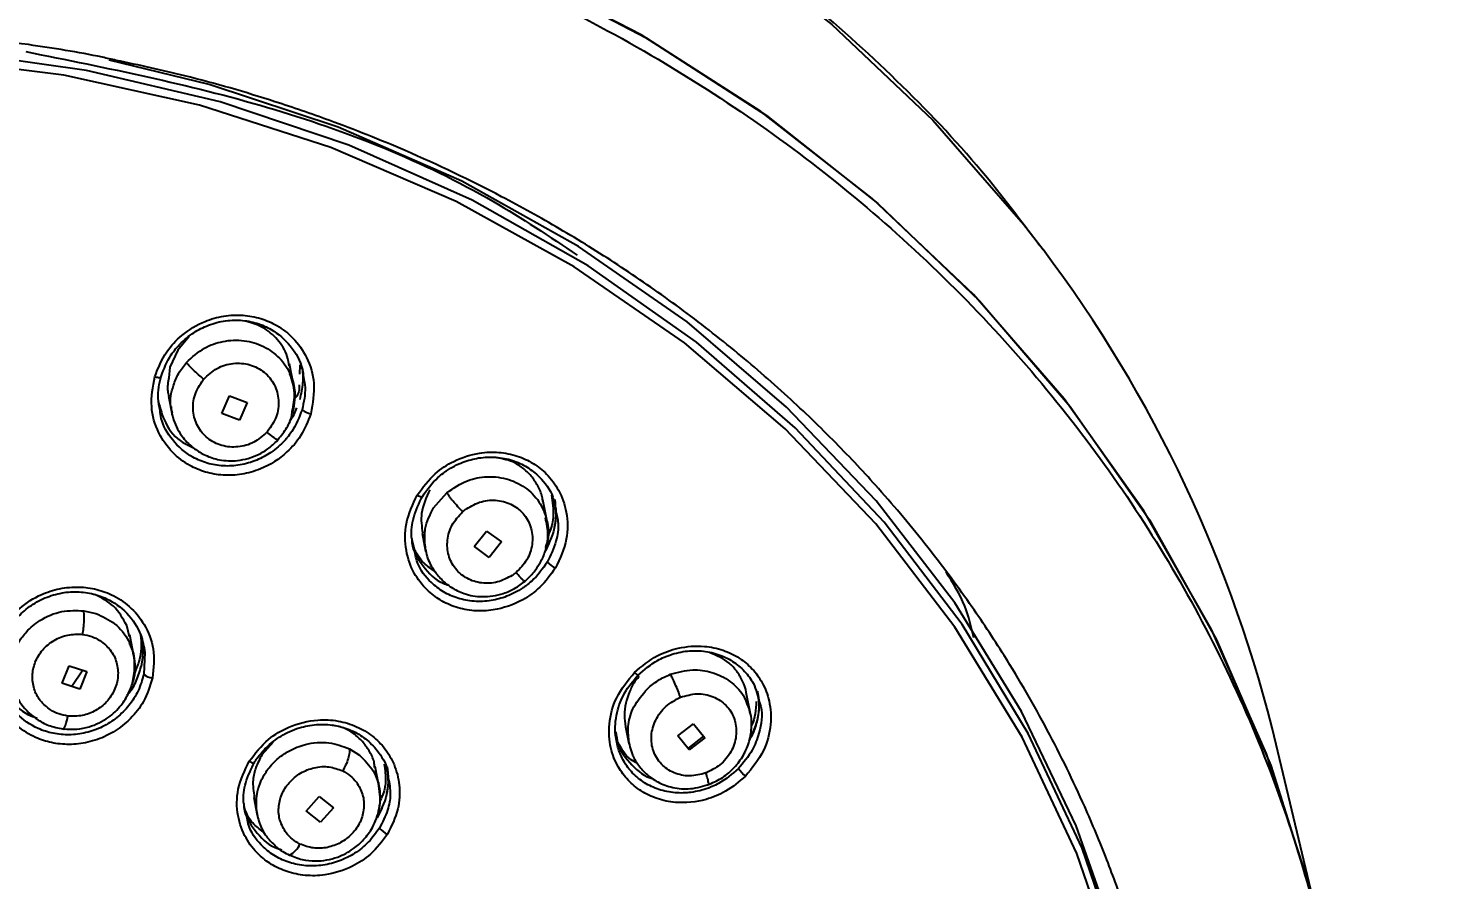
# Model space of a CAD drawing. Header units: millimetres. Extents: x 14183 to 14777, y -4239 to -3399.
# Drawn here: x 14407.77 to 14416.83, y -3739.56 to -3734.12 of the extents above; entities that cross this region are included whole.
import ezdxf

# ---------------------------------------------------------------- set-up
doc = ezdxf.new("R2010")
doc.units = ezdxf.units.MM
doc.header["$LTSCALE"] = 0.1
doc.layers.get('0').update_dxf_attribs({"lineweight": 15})
doc.layers.add('DIM', color=3, linetype='Continuous', lineweight=9)
doc.styles.add('ARIAL', font='arial.ttf')
doc.dimstyles.new('사본 ISO-25', dxfattribs={"dimtxt": 4, "dimasz": 3.5, "dimexe": 0.5, "dimexo": 0.625, "dimgap": 1.5, "dimtad": 1, "dimtih": 1, "dimtoh": 1, "dimdec": 1, "dimlfac": 4, "dimdsep": 46, "dimtxsty": 'ARIAL', "dimcen": 0, "dimclrd": 3, "dimclre": 3, "dimclrt": 3, "dimadec": 1, "dimazin": 0, "dimtfac": 1, "dimtdec": 1, "dimtmove": 0, "dimatfit": 3, "dimfxl": 1.25, "dimtfill": 1, "dimarcsym": 0})

# ---------------------------------------------------------------- blocks, each defined once
blk = doc.blocks.new('*D59')
at = {"layer": 'Defpoints', "color": 0, "transparency": 16777216}
for p in [(14392.1947, -3643.2869), (14495.7345, -4145.3429), (14510.029, -4145.3429)]:
    blk.add_point(p, dxfattribs=at)
at = {"layer": 'DIM', "color": 3, "lineweight": -2, "transparency": 16777216}
for p, q in [((14392.8197, -3643.2869), (14510.529, -3643.2869)), ((14510.029, -3646.7869), (14510.029, -3891.3741)), ((14510.029, -4141.8429), (14510.029, -3899.6183)), ((14496.3595, -4145.3429), (14510.529, -4145.3429))]:
    blk.add_line(p, q, dxfattribs=at)
at = {"layer": 'DIM', "color": 3, "transparency": 16777216}
for points in [[(14509.4457, -3646.7869), (14510.6124, -3646.7869), (14510.029, -3643.2869)], [(14509.4457, -4141.8429), (14510.6124, -4141.8429), (14510.029, -4145.3429)]]:
    blk.add_solid(points, dxfattribs=at)
at = {"layer": 'DIM', "color": 3, "transparency": 16777216, "insert": (14510.029, -3895.4962), "char_height": 4, "attachment_point": 5, "style": 'ARIAL', "bg_fill": 3, "box_fill_scale": 1.1, "bg_fill_color": 256, "bg_fill_true_color": 13158600, "bg_fill_transparency": 0}
blk.add_mtext('(2280)', dxfattribs=at)

msp = doc.modelspace()

# ---------------------------------------------------------------- linework, layer by layer
at = {"linetype": 'Continuous', "lineweight": 25}
for p, q in [((14408.7995, -3736.0872), (14408.7252, -3736.1741)), ((14408.7252, -3736.1741), (14408.6751, -3736.2839)), ((14408.6751, -3736.2839), (14408.6689, -3736.3518)), ((14409.4686, -3736.4042), (14409.4409, -3736.2622)), ((14409.5073, -3736.2693), (14409.5046, -3736.3281)), ((14408.8921, -3736.3603), (14408.8876, -3736.3656)), ((14408.6662, -3736.4689), (14408.6895, -3736.5884)), ((14409.0072, -3736.5804), (14409.0573, -3736.4673)), ((14409.0573, -3736.4674), (14409.1704, -3736.5107)), ((14408.6925, -3736.5783), (14408.6822, -3736.5357)), ((14409.1204, -3736.6236), (14409.0073, -3736.5803)), ((14409.1704, -3736.5107), (14409.1202, -3736.6237)), ((14410.3622, -3737.184), (14410.4462, -3737.0872)), ((14411.0887, -3737.2712), (14411.0617, -3737.1327)), ((14410.2883, -3737.3463), (14410.3104, -3737.4595)), ((14410.623, -3737.4311), (14410.7006, -3737.3327)), ((14410.7006, -3737.3327), (14410.7964, -3737.4017)), ((14410.7964, -3737.4017), (14410.7188, -3737.5)), ((14410.7189, -3737.4999), (14410.6232, -3737.4309)), ((14411.0772, -3737.4648), (14411.1014, -3737.4111)), ((14408.1237, -3737.8414), (14408.2016, -3737.8592)), ((14408.4169, -3738.0074), (14408.3993, -3737.9359)), ((14408.4448, -3738.1298), (14408.4184, -3737.9948)), ((14408.5156, -3738.1077), (14408.5085, -3738.247)), ((14407.9852, -3738.3052), (14408.031, -3738.1926)), ((14408.0305, -3738.1926), (14408.1445, -3738.2308)), ((14408.0988, -3738.3433), (14407.9848, -3738.305)), ((14408.1185, -3738.2221), (14408.0481, -3738.3262)), ((14408.1445, -3738.2307), (14408.0988, -3738.3433)), ((14412.3896, -3738.5001), (14412.3631, -3738.3643)), ((14411.9254, -3738.6419), (14412.025, -3738.5643)), ((14412.0249, -3738.5644), (14412.0969, -3738.6542)), ((14411.5907, -3738.5829), (14411.6117, -3738.6907)), ((14411.9975, -3738.7316), (14411.9255, -3738.6418)), ((14412.089, -3738.6443), (14411.9895, -3738.7217)), ((14412.0969, -3738.6542), (14411.9973, -3738.7317)), ((14409.3354, -3738.6823), (14409.2641, -3738.7624)), ((14409.8233, -3738.7242), (14409.8886, -3738.7654)), ((14416.023, -3739.83), (14415.7537, -3738.6974)), ((14410.014, -3738.9695), (14409.9882, -3738.8374)), ((14409.548, -3739.122), (14409.6302, -3739.0292)), ((14409.6302, -3739.0292), (14409.721, -3739.1009)), ((14409.2117, -3739.0352), (14409.2338, -3739.1485)), ((14409.6389, -3739.1937), (14409.5475, -3739.1216)), ((14409.7211, -3739.1008), (14409.6389, -3739.1937)), ((14410.0033, -3739.1658), (14410.0325, -3739.1036)), ((14410.0074, -3739.1534), (14410.0066, -3739.1537))]:
    msp.add_line(p, q, dxfattribs=at)
at = {"linetype": 'Continuous', "lineweight": 25, "flags": 128}
for points in [[(14407.0332, -3731.6905), (14407.969, -3731.8099), (14408.8854, -3732.0077), (14409.7745, -3732.2823), (14410.6288, -3732.6315), (14411.4409, -3733.0521), (14412.2039, -3733.5406), (14412.9114, -3734.0928), (14413.5573, -3734.7041), (14414.136, -3735.3691), (14414.2615, -3735.5323)], [(14416.0955, -3740.1649), (14415.9594, -3739.5797), (14415.691, -3738.7562), (14415.3392, -3737.9617), (14414.9069, -3737.203), (14414.3979, -3736.4866), (14413.8166, -3735.8184), (14413.1677, -3735.2044), (14412.457, -3734.6496), (14411.6905, -3734.1589), (14410.8747, -3733.7364), (14410.0165, -3733.3856), (14409.1233, -3733.1097), (14408.2028, -3732.911), (14407.2627, -3732.7911), (14406.3111, -3732.7511)], [(14407.2663, -3732.7914), (14408.2132, -3732.9128), (14409.1402, -3733.1142), (14410.0393, -3733.3938), (14410.9027, -3733.7493), (14411.7228, -3734.1776), (14412.4926, -3734.6749), (14413.2055, -3735.237), (14413.8552, -3735.859), (14414.4362, -3736.5355), (14414.9434, -3737.2606), (14415.3723, -3738.0281), (14415.7194, -3738.8313), (14415.9816, -3739.6633), (14416.023, -3739.83)], [(14414.9195, -3740.7296), (14414.775, -3740.1253), (14414.5124, -3739.3606), (14414.1675, -3738.626), (14413.7438, -3737.9284), (14413.2453, -3737.2746), (14412.6768, -3736.6709), (14412.0437, -3736.1231), (14411.3522, -3735.6365), (14410.609, -3735.2157), (14409.8211, -3734.8649), (14408.9961, -3734.5874), (14408.1421, -3734.3859), (14407.2673, -3734.2622), (14406.38, -3734.2177)], [(14414.8842, -3740.7551), (14414.7438, -3740.1664), (14414.4786, -3739.3928), (14414.129, -3738.6501), (14413.6983, -3737.9456), (14413.191, -3737.2863), (14412.612, -3736.6788), (14411.9671, -3736.1292), (14411.2627, -3735.6428), (14410.5058, -3735.2246), (14409.7039, -3734.8786), (14408.865, -3734.6083), (14407.9974, -3734.4165), (14407.1098, -3734.3049)], [(14414.9004, -3740.632), (14414.7423, -3739.9807), (14414.4746, -3739.2176), (14414.1249, -3738.485), (14413.6965, -3737.7899), (14413.1936, -3737.1389), (14412.6209, -3736.5385), (14411.9841, -3735.9943), (14411.2893, -3735.5116), (14410.5431, -3735.095), (14409.7527, -3734.7486), (14408.9258, -3734.4756), (14408.2869, -3734.3209)], [(14408.578, -3736.3449), (14408.5871, -3736.3469), (14408.5955, -3736.3483), (14408.6031, -3736.349), (14408.6094, -3736.3491), (14408.6142, -3736.3485), (14408.6175, -3736.3473), (14408.6189, -3736.3455), (14408.6185, -3736.3431)], [(14410.2578, -3737.1018), (14410.2657, -3737.1059), (14410.2731, -3737.1092), (14410.2795, -3737.1118), (14410.2847, -3737.1134), (14410.2886, -3737.1141), (14410.291, -3737.1137), (14410.2918, -3737.1124), (14410.2909, -3737.11)], [(14411.6479, -3738.2361), (14411.6542, -3738.242), (14411.6599, -3738.247), (14411.6648, -3738.2511), (14411.6686, -3738.254), (14411.6712, -3738.2556), (14411.6725, -3738.2559), (14411.6725, -3738.2548), (14411.6711, -3738.2524)], [(14407.9882, -3738.5968), (14407.991, -3738.5984), (14407.9958, -3738.5962), (14408.0011, -3738.5887), (14408.0066, -3738.5761), (14408.0121, -3738.5591), (14408.0174, -3738.5383), (14408.0221, -3738.5147)], [(14409.1825, -3738.8039), (14409.1906, -3738.808), (14409.198, -3738.8112), (14409.2045, -3738.8136), (14409.2099, -3738.815), (14409.214, -3738.8154), (14409.2165, -3738.8147), (14409.2175, -3738.813), (14409.2169, -3738.8103)]]:
    msp.add_lwpolyline(points, dxfattribs=at)
at = {"linetype": 'Continuous', "lineweight": 25}
for centre, radius, start, end in [((14407.4271, -3740.6888), 8.5614, 13.45023, 37.0342), ((14409.593, -3736.4719), 0.1105, 229.3349, 261.57212), ((14411.2182, -3737.4073), 0.1776, 223.82806, 244.68739), ((14408.5673, -3738.1854), 0.0851, 226.31298, 267.96259), ((14412.6357, -3738.5944), 0.4128, 218.43667, 227.65844), ((14410.1265, -3739.1408), 0.1425, 219.17516, 245.34136), ((14409.3856, -3739.2844), 0.1308, 294.03678, 338.14857)]:
    msp.add_arc(centre, radius, start, end, dxfattribs=at)
for points, knots in [([(14414.2394, -3735.5062), (14414.1187, -3735.3457), (14413.8401, -3734.9752), (14413.3324, -3734.4457), (14412.7383, -3733.9106), (14412.0948, -3733.4259), (14411.4096, -3732.9931), (14410.6872, -3732.6156), (14409.9337, -3732.2955), (14409.1557, -3732.035), (14408.361, -3731.8354), (14407.5607, -3731.6975), (14406.7746, -3731.6207), (14406.0495, -3731.6005), (14405.4187, -3731.6214), (14404.8312, -3731.6709), (14404.3339, -3731.7367), (14404.0107, -3731.7967), (14403.8939, -3731.8184)], [0, 0, 0, 0, 0.054467, 0.125734, 0.196971, 0.268154, 0.339251, 0.410223, 0.481005, 0.551495, 0.621512, 0.690697, 0.758228, 0.821669, 0.873892, 0.917323, 0.970111, 1, 1, 1, 1]), ([(14406.3316, -3732.8562), (14406.7827, -3732.8717), (14407.6929, -3732.9031), (14409.1392, -3733.1788), (14410.6483, -3733.6804), (14412.1289, -3734.4633), (14413.4466, -3735.4752), (14414.54, -3736.6692), (14415.398, -3738.034), (14415.9808, -3739.5056), (14416.2824, -3741.0691), (14416.2888, -3742.6524), (14415.9999, -3744.2383), (14415.4293, -3745.7548), (14414.5827, -3747.1848), (14413.4993, -3748.4633), (14412.1902, -3749.5751), (14410.716, -3750.4717), (14409.0925, -3751.1382), (14407.3544, -3751.5779), (14406.1498, -3751.6347), (14405.5357, -3751.6636)], [0, 0, 0, 0, 0.041773, 0.084286, 0.13721, 0.19167, 0.244595, 0.299054, 0.351979, 0.406439, 0.459364, 0.513823, 0.566748, 0.621208, 0.674132, 0.728592, 0.781517, 0.835976, 0.888901, 0.94336, 1, 1, 1, 1]), ([(14407.7707, -3734.2215), (14407.5327, -3734.1913), (14407.0565, -3734.1307), (14406.5737, -3734.1219), (14406.3323, -3734.1175)], [0, 0, 0, 0, 0.499988, 1, 1, 1, 1]), ([(14408.3315, -3734.3219), (14408.3023, -3734.3152), (14408.1178, -3734.2729), (14407.9293, -3734.245), (14407.7707, -3734.2215)], [0, 0, 0, 0, 0.158374, 1, 1, 1, 1]), ([(14407.7531, -3734.2662), (14408.2732, -3734.3699), (14409.3134, -3734.5775), (14410.5026, -3735.0464), (14411.1045, -3735.4491), (14411.2816, -3735.5675)], [0, 0, 0, 0, 0.41378, 0.827561, 1, 1, 1, 1]), ([(14415.0933, -3741.0214), (14415.0926, -3741.0166), (14415.0865, -3740.9768), (14415.0648, -3740.8431), (14415.0325, -3740.6716), (14414.9923, -3740.4868), (14414.9577, -3740.3406), (14414.9153, -3740.1775), (14414.8641, -3739.9978), (14414.8027, -3739.8018), (14414.7371, -3739.6116), (14414.6476, -3739.3728), (14414.5084, -3739.0386), (14414.2944, -3738.6007), (14414.044, -3738.169), (14413.7863, -3737.781), (14413.5199, -3737.4229), (14413.233, -3737.081), (14412.9322, -3736.7602), (14412.6249, -3736.4642), (14412.2846, -3736.1696), (14411.9217, -3735.8886), (14411.5485, -3735.6303), (14411.1754, -3735.3992), (14410.7251, -3735.1495), (14410.2333, -3734.915), (14409.7448, -3734.7202), (14409.275, -3734.5593), (14408.8222, -3734.4266), (14408.4785, -3734.3533), (14408.3315, -3734.3219)], [0, 0, 0, 0, 0.001503, 0.012329, 0.041497, 0.054963, 0.070301, 0.087509, 0.106589, 0.127541, 0.150364, 0.168126, 0.205515, 0.260848, 0.316464, 0.35682, 0.401597, 0.450794, 0.490525, 0.532749, 0.577464, 0.623427, 0.667559, 0.710077, 0.75098, 0.816516, 0.866567, 0.901127, 0.957715, 1, 1, 1, 1]), ([(14408.578, -3736.3449), (14408.6002, -3736.2898), (14408.64, -3736.1911), (14408.7552, -3736.0694), (14408.8826, -3735.9916), (14409.0193, -3735.9527), (14409.1413, -3735.9476), (14409.2575, -3735.9688), (14409.3677, -3736.0171), (14409.4726, -3736.0987), (14409.5596, -3736.2235), (14409.6106, -3736.3929), (14409.5885, -3736.5161), (14409.5768, -3736.5812)], [0, 0, 0, 0, 0.108631, 0.194826, 0.299315, 0.374762, 0.450157, 0.520778, 0.591354, 0.673529, 0.769049, 0.877865, 1, 1, 1, 1]), ([(14408.6185, -3736.3431), (14408.6371, -3736.2951), (14408.6613, -3736.2328), (14408.707, -3736.1726), (14408.748, -3736.1248), (14408.8109, -3736.0699), (14408.9102, -3736.0158), (14409.0164, -3735.9854), (14409.1268, -3735.9799), (14409.2315, -3735.9991), (14409.3447, -3736.0482), (14409.454, -3736.1445), (14409.5191, -3736.2579), (14409.528, -3736.3308), (14409.5299, -3736.3467)], [0, 0, 0, 0, 0.1215808, 0.1576572, 0.1771065, 0.2694638, 0.3509682, 0.4397016, 0.5260347, 0.610102, 0.6920494, 0.8216275, 0.9611488, 1, 1, 1, 1]), ([(14409.44, -3736.2784), (14409.4364, -3736.2572), (14409.4255, -3736.1943), (14409.3679, -3736.1061), (14409.2779, -3736.026), (14409.2035, -3736.0027), (14409.1677, -3735.9915)], [0, 0, 0, 0, 0.152675, 0.454141, 0.737874, 1, 1, 1, 1]), ([(14408.7815, -3736.2532), (14408.8178, -3736.22), (14408.8852, -3736.1582), (14409.0177, -3736.1124), (14409.1506, -3736.1072), (14409.2776, -3736.1456), (14409.383, -3736.2224), (14409.4508, -3736.3259), (14409.4839, -3736.4516), (14409.4676, -3736.5361), (14409.4585, -3736.5831)], [0, 0, 0, 0, 0.136288, 0.253158, 0.379639, 0.502513, 0.624034, 0.752295, 0.862263, 1, 1, 1, 1]), ([(14408.6979, -3736.4006), (14408.7077, -3736.3741), (14408.7274, -3736.321), (14408.7635, -3736.2758), (14408.7815, -3736.2532)], [0, 0, 0, 0, 0.499996, 1, 1, 1, 1]), ([(14408.8921, -3736.3603), (14408.8809, -3736.3511), (14408.8573, -3736.3318), (14408.8228, -3736.3001), (14408.7944, -3736.2711), (14408.7858, -3736.2591), (14408.7815, -3736.2532)], [0, 0, 0, 0, 0.2328681, 0.4888657, 0.7510521, 1, 1, 1, 1]), ([(14408.8921, -3736.3603), (14408.919, -3736.3352), (14408.9725, -3736.2852), (14409.0803, -3736.2538), (14409.188, -3736.2621), (14409.2824, -3736.311), (14409.3489, -3736.3927), (14409.3765, -3736.4948), (14409.3634, -3736.6038), (14409.3216, -3736.6641), (14409.3007, -3736.6943)], [0, 0, 0, 0, 0.126075, 0.250713, 0.374166, 0.497369, 0.621398, 0.746857, 0.873516, 1, 1, 1, 1]), ([(14409.5081, -3736.4902), (14409.5155, -3736.4551), (14409.529, -3736.3914), (14409.5285, -3736.3157), (14409.5187, -3736.2785), (14409.5162, -3736.269)], [0, 0, 0, 0, 0.477749, 0.86736, 1, 1, 1, 1]), ([(14409.5768, -3736.5812), (14409.5577, -3736.63), (14409.5225, -3736.7203), (14409.4137, -3736.8465), (14409.2814, -3736.932), (14409.137, -3736.9728), (14409.0163, -3736.9788), (14408.9029, -3736.9586), (14408.7913, -3736.9118), (14408.6835, -3736.8299), (14408.5942, -3736.7018), (14408.544, -3736.5315), (14408.5663, -3736.4091), (14408.578, -3736.3449)], [0, 0, 0, 0, 0.095996, 0.177913, 0.298894, 0.374666, 0.447729, 0.518075, 0.585697, 0.672417, 0.770398, 0.879589, 1, 1, 1, 1]), ([(14408.6123, -3736.5616), (14408.6066, -3736.535), (14408.591, -3736.4631), (14408.6079, -3736.3895), (14408.6185, -3736.3431)], [0, 0, 0, 0, 0.3699708, 1, 1, 1, 1]), ([(14408.6689, -3736.3518), (14408.6628, -3736.3804), (14408.6543, -3736.4202), (14408.6665, -3736.4575), (14408.6699, -3736.468)], [0, 0, 0, 0, 0.719704, 1, 1, 1, 1]), ([(14408.6822, -3736.5357), (14408.6821, -3736.5352), (14408.6715, -3736.4917), (14408.6848, -3736.4459), (14408.6979, -3736.4006)], [0, 0, 0, 0, 0.010012, 1, 1, 1, 1]), ([(14409.2962, -3736.6993), (14409.2694, -3736.7231), (14409.2161, -3736.7704), (14409.1108, -3736.7995), (14409.0055, -3736.7908), (14408.913, -3736.7432), (14408.8473, -3736.6642), (14408.8182, -3736.5652), (14408.8279, -3736.4576), (14408.8676, -3736.3964), (14408.8876, -3736.3656)], [0, 0, 0, 0, 0.125261, 0.248647, 0.372148, 0.495812, 0.619113, 0.743206, 0.870567, 1, 1, 1, 1]), ([(14409.4577, -3736.5669), (14409.4663, -3736.5269), (14409.4837, -3736.4454), (14409.4566, -3736.3661), (14409.4428, -3736.3257)], [0, 0, 0, 0, 0.489795, 1, 1, 1, 1]), ([(14409.5014, -3736.3974), (14409.5022, -3736.4122), (14409.5037, -3736.4406), (14409.4889, -3736.4657), (14409.4818, -3736.4778)], [0, 0, 0, 0, 0.52094, 1, 1, 1, 1]), ([(14409.5299, -3736.3467), (14409.5342, -3736.3687), (14409.5478, -3736.4376), (14409.5318, -3736.5079), (14409.5209, -3736.5558)], [0, 0, 0, 0, 0.319104, 1, 1, 1, 1]), ([(14408.6003, -3736.4992), (14408.613, -3736.5475), (14408.64, -3736.6498), (14408.7277, -3736.7564), (14408.8027, -3736.7886), (14408.826, -3736.7986)], [0, 0, 0, 0, 0.381384, 0.808256, 1, 1, 1, 1]), ([(14409.5209, -3736.5558), (14409.5021, -3736.6043), (14409.4776, -3736.6673), (14409.4312, -3736.728), (14409.3901, -3736.7754), (14409.3277, -3736.8294), (14409.2299, -3736.8827), (14409.1256, -3736.9129), (14409.0172, -3736.9191), (14408.9142, -3736.9015), (14408.7971, -3736.853), (14408.6891, -3736.7578), (14408.623, -3736.6464), (14408.6145, -3736.5784), (14408.6123, -3736.5616)], [0, 0, 0, 0, 0.123837, 0.160664, 0.180606, 0.272203, 0.353304, 0.441193, 0.526685, 0.609906, 0.690997, 0.832347, 0.958492, 1, 1, 1, 1]), ([(14408.6831, -3736.5357), (14408.6831, -3736.5397), (14408.6829, -3736.5685), (14408.7022, -3736.6386), (14408.7489, -3736.7306), (14408.8253, -3736.8038), (14408.9046, -3736.8516), (14408.9976, -3736.8818), (14409.1158, -3736.8866), (14409.2254, -3736.8546), (14409.3131, -3736.8023), (14409.3515, -3736.7635), (14409.3714, -3736.7433)], [0, 0, 0, 0, 0.012984, 0.09414, 0.234676, 0.34811, 0.438434, 0.542681, 0.670685, 0.822034, 0.907447, 1, 1, 1, 1]), ([(14409.3607, -3736.7539), (14409.3803, -3736.7299), (14409.4184, -3736.6833), (14409.4533, -3736.6183), (14409.4568, -3736.5781), (14409.4577, -3736.5669)], [0, 0, 0, 0, 0.433641, 0.841723, 1, 1, 1, 1]), ([(14409.4409, -3736.6292), (14409.4514, -3736.6151), (14409.471, -3736.5889), (14409.4816, -3736.5583), (14409.4865, -3736.5441)], [0, 0, 0, 0, 0.5364841, 1, 1, 1, 1]), ([(14409.3007, -3736.6943), (14409.3, -3736.6951), (14409.2985, -3736.6968), (14409.297, -3736.6985), (14409.2962, -3736.6993)], [0, 0, 0, 0, 0.500272, 1, 1, 1, 1]), ([(14409.3666, -3736.7394), (14409.3684, -3736.7434), (14409.3712, -3736.7496), (14409.3647, -3736.7487), (14409.3561, -3736.7446), (14409.3438, -3736.7367), (14409.3249, -3736.723), (14409.3075, -3736.7086), (14409.2962, -3736.6993)], [0, 0, 0, 0, 0.2432728, 0.3737311, 0.5062466, 0.63784, 0.7656526, 1, 1, 1, 1]), ([(14410.2578, -3737.1018), (14410.2934, -3737.0534), (14410.3572, -3736.9666), (14410.4987, -3736.8752), (14410.64, -3736.8294), (14410.7799, -3736.8238), (14410.897, -3736.8476), (14411.0015, -3736.8957), (14411.0933, -3736.9688), (14411.1711, -3737.0731), (14411.2206, -3737.2153), (14411.2242, -3737.3924), (14411.1706, -3737.5072), (14411.1422, -3737.5679)], [0, 0, 0, 0, 0.108631, 0.194826, 0.299315, 0.374762, 0.450157, 0.520778, 0.591354, 0.673529, 0.769049, 0.877865, 1, 1, 1, 1]), ([(14410.2909, -3737.11), (14410.3212, -3737.0676), (14410.3604, -3737.0126), (14410.4195, -3736.9648), (14410.4708, -3736.9279), (14410.5449, -3736.8893), (14410.6532, -3736.8601), (14410.7618, -3736.8555), (14410.8677, -3736.8763), (14410.9622, -3736.9196), (14411.0549, -3736.9945), (14411.1268, -3737.09), (14411.1385, -3737.1722), (14411.1428, -3737.2018)], [0, 0, 0, 0, 0.1358875, 0.1762091, 0.197947, 0.3011722, 0.3922674, 0.4914423, 0.5879344, 0.6818941, 0.7734845, 0.9183103, 1, 1, 1, 1]), ([(14411.0617, -3737.142), (14411.0604, -3737.1328), (14411.0553, -3737.0978), (14411.0306, -3737.0418), (14410.9886, -3736.9783), (14410.9337, -3736.9271), (14410.8568, -3736.8779), (14410.7904, -3736.8671), (14410.7491, -3736.8604)], [0, 0, 0, 0, 0.061026, 0.233142, 0.402102, 0.568138, 0.731498, 1, 1, 1, 1]), ([(14410.4462, -3737.0872), (14410.4892, -3737.0577), (14410.5677, -3737.0041), (14410.71, -3736.9779), (14410.8443, -3736.9943), (14410.9641, -3737.0564), (14411.0536, -3737.1551), (14411.0948, -3737.2746), (14411.1024, -3737.3752), (14411.0813, -3737.4245), (14411.0761, -3737.4366)], [0, 0, 0, 0, 0.153748, 0.280042, 0.421655, 0.557669, 0.693171, 0.835444, 0.959723, 1, 1, 1, 1]), ([(14411.1422, -3737.5679), (14411.1113, -3737.6109), (14411.054, -3737.6906), (14410.9174, -3737.7878), (14410.7693, -3737.8399), (14410.6217, -3737.8456), (14410.5056, -3737.8229), (14410.4035, -3737.7765), (14410.3101, -3737.7046), (14410.2295, -3737.5993), (14410.1787, -3737.4534), (14410.1762, -3737.2755), (14410.2297, -3737.1615), (14410.2578, -3737.1018)], [0, 0, 0, 0, 0.0959958, 0.1779129, 0.2988942, 0.3746658, 0.4477291, 0.5180754, 0.5856965, 0.6724169, 0.7703981, 0.8795889, 1, 1, 1, 1]), ([(14410.2378, -3737.4385), (14410.2313, -3737.4159), (14410.2136, -3737.3538), (14410.2306, -3737.237), (14410.2699, -3737.1543), (14410.2909, -3737.11)], [0, 0, 0, 0, 0.210044, 0.577501, 1, 1, 1, 1]), ([(14410.3394, -3737.0673), (14410.3157, -3737.1173), (14410.2726, -3737.2079), (14410.2864, -3737.3033), (14410.2926, -3737.346)], [0, 0, 0, 0, 0.552242, 1, 1, 1, 1]), ([(14410.5478, -3737.2088), (14410.538, -3737.1981), (14410.5175, -3737.1756), (14410.4914, -3737.1451), (14410.473, -3737.1228), (14410.4572, -3737.1029), (14410.4505, -3737.0934), (14410.4462, -3737.0872)], [0, 0, 0, 0, 0.232894, 0.488996, 0.621166, 0.75219, 1, 1, 1, 1]), ([(14410.5722, -3737.1895), (14410.6034, -3737.1717), (14410.6656, -3737.1364), (14410.773, -3737.1297), (14410.8712, -3737.1597), (14410.9484, -3737.2247), (14410.9932, -3737.315), (14410.9986, -3737.4174), (14410.9655, -3737.5196), (14410.9153, -3737.571), (14410.8901, -3737.5968)], [0, 0, 0, 0, 0.126117, 0.250838, 0.374368, 0.497567, 0.621469, 0.746731, 0.873258, 1, 1, 1, 1]), ([(14411.1374, -3737.1307), (14411.1425, -3737.1851), (14411.1529, -3737.2951), (14411.1047, -3737.4012), (14411.0804, -3737.4548)], [0, 0, 0, 0, 0.49497, 1, 1, 1, 1]), ([(14411.1171, -3737.1031), (14411.1236, -3737.1473), (14411.1349, -3737.2233), (14411.1175, -3737.3119), (14411.0985, -3737.351), (14411.0941, -3737.3602)], [0, 0, 0, 0, 0.514519, 0.886429, 1, 1, 1, 1]), ([(14411.1358, -3737.305), (14411.1377, -3737.2969), (14411.1476, -3737.2566), (14411.1487, -3737.1968), (14411.1387, -3737.1481), (14411.1352, -3737.1311)], [0, 0, 0, 0, 0.140249, 0.698951, 1, 1, 1, 1]), ([(14410.3077, -3737.4215), (14410.3056, -3737.3867), (14410.3006, -3737.3045), (14410.3397, -3737.228), (14410.3622, -3737.184)], [0, 0, 0, 0, 0.423611, 1, 1, 1, 1]), ([(14410.8655, -3737.6152), (14410.8347, -3737.6317), (14410.7735, -3737.6644), (14410.669, -3737.6695), (14410.5731, -3737.6396), (14410.4973, -3737.5759), (14410.4528, -3737.4882), (14410.4457, -3737.3887), (14410.4753, -3737.2877), (14410.5234, -3737.2353), (14410.5478, -3737.2088)], [0, 0, 0, 0, 0.12521, 0.248745, 0.372534, 0.496594, 0.620179, 0.744042, 0.870525, 1, 1, 1, 1]), ([(14410.5478, -3737.2088), (14410.5517, -3737.2055), (14410.5596, -3737.1987), (14410.568, -3737.1925), (14410.5722, -3737.1895)], [0, 0, 0, 0, 0.500199, 1, 1, 1, 1]), ([(14411.1428, -3737.2018), (14411.1498, -3737.228), (14411.1665, -3737.2907), (14411.149, -3737.4068), (14411.111, -3737.4863), (14411.09, -3737.5304)], [0, 0, 0, 0, 0.241313, 0.579506, 1, 1, 1, 1]), ([(14411.037, -3737.5427), (14411.0428, -3737.5341), (14411.0644, -3737.502), (14411.0841, -3737.4392), (14411.1008, -3737.3475), (14411.0863, -3737.2844), (14411.0778, -3737.2473)], [0, 0, 0, 0, 0.099663, 0.373604, 0.632084, 1, 1, 1, 1]), ([(14410.2224, -3737.3797), (14410.2227, -3737.3884), (14410.225, -3737.4535), (14410.2926, -3737.5588), (14410.3789, -3737.6545), (14410.4463, -3737.6741), (14410.4584, -3737.6777)], [0, 0, 0, 0, 0.063996, 0.480805, 0.90631, 1, 1, 1, 1]), ([(14410.3026, -3737.3947), (14410.3067, -3737.4284), (14410.3145, -3737.4932), (14410.3574, -3737.5774), (14410.4118, -3737.6432), (14410.4773, -3737.6964), (14410.5632, -3737.7381), (14410.6783, -3737.7584), (14410.7905, -3737.741), (14410.8843, -3737.7008), (14410.9278, -3737.6674), (14410.9505, -3737.65)], [0, 0, 0, 0, 0.115079, 0.221646, 0.319237, 0.410515, 0.520252, 0.654514, 0.813121, 0.902762, 1, 1, 1, 1]), ([(14411.09, -3737.5304), (14411.0594, -3737.5732), (14411.0197, -3737.6288), (14410.9597, -3737.677), (14410.9084, -3737.7134), (14410.8351, -3737.7513), (14410.7285, -3737.7801), (14410.6217, -3737.785), (14410.5174, -3737.7653), (14410.4241, -3737.7239), (14410.3313, -3737.6516), (14410.2569, -3737.5557), (14410.2431, -3737.4711), (14410.2378, -3737.4385)], [0, 0, 0, 0, 0.137302, 0.178133, 0.200244, 0.301801, 0.39172, 0.489165, 0.583952, 0.676223, 0.766132, 0.909716, 1, 1, 1, 1]), ([(14410.3713, -3737.5895), (14410.3421, -3737.5701), (14410.2875, -3737.5337), (14410.2555, -3737.4773), (14410.2406, -3737.4511)], [0, 0, 0, 0, 0.5343633, 1, 1, 1, 1]), ([(14410.9385, -3737.659), (14410.9625, -3737.6381), (14411.0016, -3737.6041), (14411.0272, -3737.5598), (14411.037, -3737.5427)], [0, 0, 0, 0, 0.61522, 1, 1, 1, 1]), ([(14410.8901, -3737.5968), (14410.8861, -3737.6), (14410.8782, -3737.6065), (14410.8697, -3737.6123), (14410.8655, -3737.6152)], [0, 0, 0, 0, 0.501251, 1, 1, 1, 1]), ([(14410.942, -3737.6462), (14410.9444, -3737.6503), (14410.9479, -3737.6565), (14410.944, -3737.6545), (14410.9379, -3737.6491), (14410.9286, -3737.6397), (14410.9137, -3737.6237), (14410.8994, -3737.6074), (14410.8901, -3737.5968)], [0, 0, 0, 0, 0.24417, 0.374721, 0.507135, 0.638499, 0.766036, 1, 1, 1, 1]), ([(14413.8192, -3738.0139), (14413.8029, -3737.9453), (14413.7673, -3737.796), (14413.6853, -3737.6639), (14413.6409, -3737.5925)], [0, 0, 0, 0, 0.459383, 1, 1, 1, 1]), ([(14407.5422, -3738.115), (14407.5604, -3738.0582), (14407.5929, -3737.9568), (14407.6998, -3737.8303), (14407.8206, -3737.7464), (14407.9534, -3737.699), (14408.0763, -3737.6853), (14408.1948, -3737.6981), (14408.3107, -3737.7381), (14408.4238, -3737.8121), (14408.5204, -3737.9298), (14408.5823, -3738.0895), (14408.5705, -3738.2083), (14408.5643, -3738.2705)], [0, 0, 0, 0, 0.111236, 0.198266, 0.299061, 0.375391, 0.451823, 0.522595, 0.593332, 0.678922, 0.775237, 0.882253, 1, 1, 1, 1]), ([(14407.5851, -3738.1074), (14407.595, -3738.0724), (14407.6148, -3738.0023), (14407.6746, -3737.9083), (14407.7529, -3737.8286), (14407.8485, -3737.7676), (14407.9557, -3737.7291), (14408.0668, -3737.716), (14408.1737, -3737.7274), (14408.2907, -3737.7675), (14408.4083, -3737.8524), (14408.4912, -3737.9776), (14408.5085, -3738.0701), (14408.5156, -3738.1077)], [0, 0, 0, 0, 0.08346, 0.166926, 0.248756, 0.332102, 0.417115, 0.499688, 0.579889, 0.65779, 0.780196, 0.910657, 1, 1, 1, 1]), ([(14408.3993, -3737.9359), (14408.3745, -3737.8912), (14408.3263, -3737.8043), (14408.236, -3737.7587), (14408.1922, -3737.7366)], [0, 0, 0, 0, 0.515469, 1, 1, 1, 1]), ([(14407.6568, -3738.2078), (14407.6604, -3738.1806), (14407.668, -3738.1226), (14407.7042, -3738.0435), (14407.7614, -3737.9662), (14407.8504, -3737.8921), (14407.9794, -3737.8374), (14408.0769, -3737.8401), (14408.1237, -3737.8414)], [0, 0, 0, 0, 0.129237, 0.275946, 0.397794, 0.566295, 0.791755, 1, 1, 1, 1]), ([(14408.117, -3737.9924), (14408.1192, -3737.9787), (14408.1237, -3737.9501), (14408.1273, -3737.9053), (14408.1277, -3737.8653), (14408.125, -3737.8493), (14408.1237, -3737.8414)], [0, 0, 0, 0, 0.233277, 0.488311, 0.749782, 1, 1, 1, 1]), ([(14408.2016, -3737.8592), (14408.2437, -3737.8784), (14408.3302, -3737.9178), (14408.4145, -3738.0244), (14408.4501, -3738.1309), (14408.4521, -3738.2225), (14408.446, -3738.2793), (14408.4327, -3738.3084), (14408.4309, -3738.3122)], [0, 0, 0, 0, 0.237867, 0.487382, 0.702583, 0.83304, 0.978488, 1, 1, 1, 1]), ([(14407.9117, -3738.4756), (14407.8881, -3738.4571), (14407.8416, -3738.4206), (14407.8026, -3738.3417), (14407.791, -3738.2559), (14407.8095, -3738.1684), (14407.8578, -3738.0883), (14407.9316, -3738.027), (14408.0223, -3737.99), (14408.0855, -3737.9916), (14408.117, -3737.9924)], [0, 0, 0, 0, 0.125392, 0.247118, 0.36741, 0.489931, 0.617011, 0.745334, 0.872976, 1, 1, 1, 1]), ([(14408.2275, -3738.0315), (14408.2513, -3738.0503), (14408.2992, -3738.088), (14408.3388, -3738.1711), (14408.348, -3738.2618), (14408.3246, -3738.3504), (14408.2738, -3738.4264), (14408.202, -3738.4827), (14408.1147, -3738.5172), (14408.0533, -3738.5155), (14408.0221, -3738.5147)], [0, 0, 0, 0, 0.12707, 0.254778, 0.383158, 0.509833, 0.632002, 0.752274, 0.874295, 1, 1, 1, 1]), ([(14408.117, -3737.9924), (14408.1367, -3737.9959), (14408.1761, -3738.003), (14408.2103, -3738.022), (14408.2275, -3738.0315)], [0, 0, 0, 0, 0.499962, 1, 1, 1, 1]), ([(14408.4872, -3737.9949), (14408.4896, -3738.0213), (14408.4947, -3738.078), (14408.4807, -3738.1645), (14408.4571, -3738.2203), (14408.4456, -3738.2473)], [0, 0, 0, 0, 0.310045, 0.665008, 1, 1, 1, 1]), ([(14408.4958, -3738.1819), (14408.5013, -3738.1455), (14408.5103, -3738.0859), (14408.4995, -3738.0275), (14408.4954, -3738.0048)], [0, 0, 0, 0, 0.610279, 1, 1, 1, 1]), ([(14408.5643, -3738.2705), (14408.5481, -3738.3227), (14408.5185, -3738.4178), (14408.4161, -3738.5477), (14408.2914, -3738.6375), (14408.1532, -3738.6861), (14408.0325, -3738.7002), (14407.9186, -3738.6885), (14407.8039, -3738.6513), (14407.6894, -3738.5799), (14407.5888, -3738.4615), (14407.5241, -3738.2993), (14407.536, -3738.1783), (14407.5422, -3738.115)], [0, 0, 0, 0, 0.101991, 0.186056, 0.299793, 0.376516, 0.44976, 0.519515, 0.585777, 0.673107, 0.771274, 0.880233, 1, 1, 1, 1]), ([(14407.9951, -3738.5969), (14408.0236, -3738.5986), (14408.0782, -3738.6019), (14408.1775, -3738.5818), (14408.2784, -3738.533), (14408.3621, -3738.4535), (14408.4125, -3738.3723), (14408.4433, -3738.2857), (14408.4543, -3738.1832), (14408.4425, -3738.0993), (14408.4207, -3738.0565), (14408.4178, -3738.0508)], [0, 0, 0, 0, 0.102648, 0.196487, 0.359026, 0.494268, 0.605259, 0.703709, 0.827022, 0.976862, 1, 1, 1, 1]), ([(14411.6479, -3738.2361), (14411.6944, -3738.1974), (14411.7779, -3738.1279), (14411.9357, -3738.0723), (14412.082, -3738.0609), (14412.2153, -3738.0892), (14412.3194, -3738.1399), (14412.4047, -3738.2112), (14412.4717, -3738.3041), (14412.5172, -3738.4242), (14412.5259, -3738.5744), (14412.4819, -3738.7479), (14412.4006, -3738.8471), (14412.3576, -3738.8996)], [0, 0, 0, 0, 0.1086335, 0.1948311, 0.2993225, 0.3759343, 0.4501422, 0.5207652, 0.5913431, 0.6735203, 0.7690425, 0.8778622, 1, 1, 1, 1]), ([(14411.6711, -3738.2524), (14411.7109, -3738.2183), (14411.7625, -3738.174), (14411.8309, -3738.1413), (14411.889, -3738.1175), (14411.9691, -3738.0974), (14412.0789, -3738.0945), (14412.1823, -3738.1158), (14412.2769, -3738.161), (14412.3534, -3738.2258), (14412.4193, -3738.3124), (14412.437, -3738.3859), (14412.447, -3738.4274)], [0, 0, 0, 0, 0.152382, 0.197598, 0.221974, 0.337729, 0.439881, 0.551094, 0.659298, 0.764663, 0.867371, 1, 1, 1, 1]), ([(14412.3633, -3738.3686), (14412.3631, -3738.3666), (14412.3606, -3738.3395), (14412.3409, -3738.2909), (14412.3044, -3738.2276), (14412.2397, -3738.1571), (14412.1738, -3738.1285), (14412.1304, -3738.1096)], [0, 0, 0, 0, 0.015763, 0.220667, 0.422033, 0.62016, 1, 1, 1, 1]), ([(14408.4004, -3738.3811), (14408.4064, -3738.3745), (14408.4349, -3738.343), (14408.4698, -3738.2755), (14408.4871, -3738.213), (14408.4958, -3738.1819)], [0, 0, 0, 0, 0.1185432, 0.5624667, 1, 1, 1, 1]), ([(14411.8772, -3738.2479), (14411.9249, -3738.2349), (14412.0136, -3738.2108), (14412.1485, -3738.2304), (14412.2616, -3738.2864), (14412.3473, -3738.3736), (14412.3715, -3738.4463), (14412.3827, -3738.4801)], [0, 0, 0, 0, 0.223673, 0.415473, 0.623051, 0.824704, 1, 1, 1, 1]), ([(14407.5727, -3738.221), (14407.5732, -3738.2258), (14407.5798, -3738.2875), (14407.6381, -3738.3932), (14407.7311, -3738.4966), (14407.8058, -3738.5212), (14407.8261, -3738.5278)], [0, 0, 0, 0, 0.03455, 0.447386, 0.850125, 1, 1, 1, 1]), ([(14408.5085, -3738.247), (14408.4983, -3738.2828), (14408.4779, -3738.3545), (14408.4167, -3738.4488), (14408.3382, -3738.5275), (14408.2445, -3738.587), (14408.1399, -3738.6247), (14408.032, -3738.6382), (14407.9279, -3738.6285), (14407.8087, -3738.5906), (14407.691, -3738.5073), (14407.6097, -3738.3917), (14407.5931, -3738.3112), (14407.5871, -3738.2824)], [0, 0, 0, 0, 0.087919, 0.175846, 0.258131, 0.342786, 0.427931, 0.510597, 0.590848, 0.668754, 0.802386, 0.929021, 1, 1, 1, 1]), ([(14407.6556, -3738.2229), (14407.6583, -3738.2568), (14407.6643, -3738.3331), (14407.7217, -3738.4488), (14407.8111, -3738.5335), (14407.9117, -3738.5827), (14407.9714, -3738.5926), (14408.0023, -3738.5977)], [0, 0, 0, 0, 0.17924, 0.403378, 0.677488, 0.833421, 1, 1, 1, 1]), ([(14412.3576, -3738.8996), (14412.317, -3738.9342), (14412.2416, -3738.9983), (14412.0868, -3739.0608), (14411.9331, -3739.0765), (14411.7923, -3739.0471), (14411.6889, -3738.9976), (14411.6049, -3738.9282), (14411.5361, -3738.836), (14411.4882, -3738.7144), (14411.4793, -3738.5601), (14411.5245, -3738.3862), (14411.6054, -3738.2877), (14411.6479, -3738.2361)], [0, 0, 0, 0, 0.095996, 0.177913, 0.298894, 0.374666, 0.447729, 0.518075, 0.585697, 0.672417, 0.770398, 0.879589, 1, 1, 1, 1]), ([(14411.5444, -3738.7247), (14411.5372, -3738.6958), (14411.5183, -3738.6207), (14411.5292, -3738.4962), (14411.5789, -3738.3614), (14411.6398, -3738.2895), (14411.6711, -3738.2524)], [0, 0, 0, 0, 0.179889, 0.468751, 0.72656, 1, 1, 1, 1]), ([(14411.6772, -3738.2613), (14411.668, -3738.272), (14411.6428, -3738.3016), (14411.6022, -3738.3833), (14411.5775, -3738.4843), (14411.5876, -3738.5584), (14411.5909, -3738.5829)], [0, 0, 0, 0, 0.119615, 0.329137, 0.778064, 1, 1, 1, 1]), ([(14411.7301, -3738.3405), (14411.7523, -3738.3215), (14411.7965, -3738.2834), (14411.8503, -3738.2597), (14411.8772, -3738.2479)], [0, 0, 0, 0, 0.4999962, 1, 1, 1, 1]), ([(14411.9421, -3738.3944), (14411.9371, -3738.3811), (14411.9266, -3738.3532), (14411.908, -3738.3091), (14411.8899, -3738.2701), (14411.8813, -3738.2552), (14411.8772, -3738.2479)], [0, 0, 0, 0, 0.23287, 0.488868, 0.751054, 1, 1, 1, 1]), ([(14411.6118, -3738.6746), (14411.6085, -3738.6393), (14411.6015, -3738.5658), (14411.6406, -3738.4454), (14411.6986, -3738.3775), (14411.7301, -3738.3405)], [0, 0, 0, 0, 0.297436, 0.617831, 1, 1, 1, 1]), ([(14412.1048, -3738.8787), (14412.07, -3738.8877), (14412.001, -3738.9055), (14411.8978, -3738.8828), (14411.8145, -3738.8262), (14411.7624, -3738.7405), (14411.7496, -3738.6395), (14411.7779, -3738.5379), (14411.8434, -3738.4471), (14411.909, -3738.412), (14411.9421, -3738.3944)], [0, 0, 0, 0, 0.125218, 0.248566, 0.372043, 0.495668, 0.618933, 0.743085, 0.870615, 1, 1, 1, 1]), ([(14411.9421, -3738.3944), (14411.9773, -3738.3843), (14412.0474, -3738.3642), (14412.1532, -3738.3853), (14412.2385, -3738.4417), (14412.292, -3738.5279), (14412.3055, -3738.6306), (14412.2763, -3738.7337), (14412.2096, -3738.8245), (14412.144, -3738.859), (14412.1112, -3738.8762)], [0, 0, 0, 0, 0.126075, 0.250713, 0.374166, 0.497369, 0.621398, 0.746857, 0.873516, 1, 1, 1, 1]), ([(14412.3805, -3738.6746), (14412.3903, -3738.657), (14412.4166, -3738.6102), (14412.439, -3738.5291), (14412.4493, -3738.4388), (14412.4405, -3738.3828), (14412.4363, -3738.3561)], [0, 0, 0, 0, 0.177664, 0.474512, 0.749065, 1, 1, 1, 1]), ([(14412.4388, -3738.378), (14412.4418, -3738.4065), (14412.4487, -3738.4712), (14412.4295, -3738.5688), (14412.3976, -3738.6313), (14412.3834, -3738.6591)], [0, 0, 0, 0, 0.304537, 0.690332, 1, 1, 1, 1]), ([(14408.0221, -3738.5147), (14408.0024, -3738.5112), (14407.9631, -3738.5041), (14407.9288, -3738.4851), (14407.9117, -3738.4756)], [0, 0, 0, 0, 0.499962, 1, 1, 1, 1]), ([(14412.1157, -3738.9549), (14412.1452, -3738.9423), (14412.2046, -3738.9171), (14412.2807, -3738.8544), (14412.3414, -3738.7771), (14412.3826, -3738.6874), (14412.3985, -3738.5917), (14412.3981, -3738.5201), (14412.3851, -3738.485), (14412.3832, -3738.48)], [0, 0, 0, 0, 0.159364, 0.320663, 0.482665, 0.64535, 0.808662, 0.972511, 1, 1, 1, 1]), ([(14412.447, -3738.4274), (14412.4501, -3738.4363), (14412.4716, -3738.4976), (14412.4529, -3738.6075), (14412.4028, -3738.7444), (14412.3446, -3738.813), (14412.3123, -3738.8511)], [0, 0, 0, 0, 0.063839, 0.438755, 0.688936, 1, 1, 1, 1]), ([(14412.4268, -3738.4212), (14412.4239, -3738.4745), (14412.4208, -3738.5292), (14412.3955, -3738.5781), (14412.3949, -3738.5794)], [0, 0, 0, 0, 0.973581, 1, 1, 1, 1]), ([(14409.1825, -3738.8039), (14409.2207, -3738.7542), (14409.2895, -3738.6646), (14409.4455, -3738.5731), (14409.6019, -3738.5336), (14409.7514, -3738.5413), (14409.8712, -3738.5778), (14409.9731, -3738.6393), (14410.0553, -3738.7222), (14410.1169, -3738.828), (14410.1499, -3738.9598), (14410.1431, -3739.1169), (14410.0933, -3739.2174), (14410.0671, -3739.2703)], [0, 0, 0, 0, 0.114194, 0.206044, 0.321934, 0.402298, 0.48017, 0.55553, 0.628356, 0.704956, 0.792444, 0.890793, 1, 1, 1, 1]), ([(14409.2169, -3738.8103), (14409.2171, -3738.81), (14409.2186, -3738.8075), (14409.2242, -3738.7986), (14409.2462, -3738.7659), (14409.2962, -3738.707), (14409.3856, -3738.6371), (14409.4969, -3738.5871), (14409.6147, -3738.5648), (14409.729, -3738.57), (14409.8366, -3738.6021), (14409.9301, -3738.6573), (14410.0118, -3738.7418), (14410.0658, -3738.8284), (14410.071, -3738.8925), (14410.0723, -3738.9083)], [0, 0, 0, 0, 0.000814, 0.007893, 0.028147, 0.105642, 0.211392, 0.323301, 0.421786, 0.525097, 0.626112, 0.724925, 0.821641, 0.956048, 1, 1, 1, 1]), ([(14409.9853, -3738.8439), (14409.9849, -3738.835), (14409.9835, -3738.8001), (14409.9562, -3738.7457), (14409.9154, -3738.6826), (14409.86, -3738.6319), (14409.7945, -3738.5886), (14409.7413, -3738.579), (14409.7134, -3738.5739)], [0, 0, 0, 0, 0.065175, 0.2528461, 0.4379097, 0.6205048, 0.8007762, 1, 1, 1, 1]), ([(14411.5292, -3738.6159), (14411.5321, -3738.6416), (14411.5413, -3738.723), (14411.6272, -3738.8287), (14411.7125, -3738.9058), (14411.7672, -3738.9152), (14411.7672, -3738.9152)], [0, 0, 0, 0, 0.1876655, 0.5948253, 0.9997428, 1, 1, 1, 1]), ([(14411.6652, -3738.8162), (14411.6521, -3738.8094), (14411.5896, -3738.7772), (14411.5573, -3738.7136), (14411.5318, -3738.6634)], [0, 0, 0, 0, 0.2103525, 1, 1, 1, 1]), ([(14411.6067, -3738.6583), (14411.614, -3738.6938), (14411.626, -3738.7529), (14411.6694, -3738.8277), (14411.7226, -3738.8886), (14411.7978, -3738.9414), (14411.8944, -3738.9763), (14412.0103, -3738.9861), (14412.0882, -3738.9627), (14412.1291, -3738.9504)], [0, 0, 0, 0, 0.153409, 0.255403, 0.373706, 0.507532, 0.656094, 0.81957, 1, 1, 1, 1]), ([(14409.2641, -3738.7624), (14409.25, -3738.7893), (14409.223, -3738.8406), (14409.2008, -3738.9345), (14409.21, -3738.9979), (14409.2154, -3739.0349)], [0, 0, 0, 0, 0.314412, 0.600166, 1, 1, 1, 1]), ([(14409.2293, -3739.1141), (14409.2287, -3739.0751), (14409.2277, -3739.0118), (14409.2588, -3738.9242), (14409.302, -3738.8504), (14409.3631, -3738.786), (14409.4441, -3738.7303), (14409.5529, -3738.6874), (14409.6917, -3738.6755), (14409.7806, -3738.7084), (14409.8233, -3738.7242)], [0, 0, 0, 0, 0.142117, 0.231255, 0.330603, 0.443379, 0.537047, 0.66659, 0.839906, 1, 1, 1, 1]), ([(14409.8233, -3738.7242), (14409.824, -3738.732), (14409.8256, -3738.748), (14409.8167, -3738.7857), (14409.8013, -3738.8271), (14409.7874, -3738.853), (14409.7807, -3738.8653)], [0, 0, 0, 0, 0.2501265, 0.5115657, 0.7666357, 1, 1, 1, 1]), ([(14412.3123, -3738.8511), (14412.2721, -3738.8856), (14412.2199, -3738.9304), (14412.1506, -3738.9631), (14412.0926, -3738.9865), (14412.0134, -3739.0061), (14411.9054, -3739.009), (14411.8035, -3738.9884), (14411.7103, -3738.9447), (14411.634, -3738.8821), (14411.5768, -3738.8079), (14411.5548, -3738.7514), (14411.5444, -3738.7247)], [0, 0, 0, 0, 0.162151, 0.210372, 0.236484, 0.356419, 0.462612, 0.577693, 0.689634, 0.798604, 0.904784, 1, 1, 1, 1]), ([(14410.0671, -3739.2703), (14410.0334, -3739.3152), (14409.9721, -3739.3968), (14409.8321, -3739.488), (14409.6862, -3739.5346), (14409.5421, -3739.5382), (14409.4257, -3739.514), (14409.3252, -3739.4675), (14409.233, -3739.3967), (14409.1529, -3739.2933), (14409.1022, -3739.1489), (14409.1002, -3738.974), (14409.1543, -3738.8623), (14409.1825, -3738.8039)], [0, 0, 0, 0, 0.102542, 0.186602, 0.298672, 0.376082, 0.449592, 0.519194, 0.584881, 0.672512, 0.770929, 0.880087, 1, 1, 1, 1]), ([(14409.1623, -3739.1319), (14409.1561, -3739.1102), (14409.1384, -3739.049), (14409.1558, -3738.9345), (14409.1958, -3738.8533), (14409.2169, -3738.8103)], [0, 0, 0, 0, 0.2062825, 0.580066, 1, 1, 1, 1]), ([(14409.4194, -3739.2615), (14409.4043, -3739.2365), (14409.3746, -3739.1873), (14409.3668, -3739.0999), (14409.3868, -3739.0147), (14409.4351, -3738.9371), (14409.5081, -3738.8759), (14409.5979, -3738.8405), (14409.6945, -3738.8335), (14409.752, -3738.8547), (14409.7807, -3738.8653)], [0, 0, 0, 0, 0.125392, 0.247118, 0.36741, 0.489931, 0.617011, 0.745334, 0.872976, 1, 1, 1, 1]), ([(14409.8886, -3738.7654), (14409.9205, -3738.7968), (14409.9857, -3738.8611), (14410.0258, -3738.9894), (14410.0171, -3739.1006), (14409.9995, -3739.166), (14409.986, -3739.1886), (14409.9854, -3739.1897)], [0, 0, 0, 0, 0.283423, 0.580732, 0.837143, 0.992589, 1, 1, 1, 1]), ([(14410.0651, -3738.8397), (14410.07, -3738.8924), (14410.0799, -3738.9988), (14410.0322, -3739.1015), (14410.0081, -3739.1533)], [0, 0, 0, 0, 0.4950058, 1, 1, 1, 1]), ([(14410.0465, -3738.8228), (14410.0517, -3738.8597), (14410.0614, -3738.9279), (14410.0437, -3739.0098), (14410.0235, -3739.0496), (14410.0182, -3739.0602)], [0, 0, 0, 0, 0.464422, 0.857213, 1, 1, 1, 1]), ([(14410.0633, -3739.0073), (14410.0651, -3739.0003), (14410.075, -3738.962), (14410.0761, -3738.9044), (14410.0664, -3738.8568), (14410.0629, -3738.84)], [0, 0, 0, 0, 0.126583, 0.692296, 1, 1, 1, 1]), ([(14409.8684, -3738.937), (14409.8836, -3738.9623), (14409.9142, -3739.0131), (14409.921, -3739.1046), (14409.8971, -3739.1937), (14409.8439, -3739.2709), (14409.7701, -3739.3274), (14409.6839, -3739.3586), (14409.5913, -3739.3643), (14409.5354, -3739.3436), (14409.507, -3739.3331)], [0, 0, 0, 0, 0.12707, 0.254778, 0.383158, 0.509833, 0.632002, 0.752274, 0.874295, 1, 1, 1, 1]), ([(14409.7807, -3738.8653), (14409.7976, -3738.8748), (14409.8313, -3738.8938), (14409.856, -3738.9226), (14409.8684, -3738.937)], [0, 0, 0, 0, 0.499962, 1, 1, 1, 1]), ([(14410.0723, -3738.9083), (14410.0791, -3738.9438), (14410.0921, -3739.0125), (14410.0702, -3739.1249), (14410.0352, -3739.1934), (14410.0161, -3739.2308)], [0, 0, 0, 0, 0.3278855, 0.6332871, 1, 1, 1, 1]), ([(14412.1112, -3738.8762), (14412.1101, -3738.8767), (14412.108, -3738.8775), (14412.1059, -3738.8783), (14412.1048, -3738.8787)], [0, 0, 0, 0, 0.5002718, 1, 1, 1, 1]), ([(14412.1222, -3738.9526), (14412.1223, -3738.9525), (14412.1231, -3738.9518), (14412.1226, -3738.9453), (14412.1205, -3738.9334), (14412.1155, -3738.9126), (14412.109, -3738.892), (14412.1048, -3738.8787)], [0, 0, 0, 0, 0.032586, 0.237285, 0.440561, 0.637996, 1, 1, 1, 1]), ([(14409.434, -3739.4005), (14409.4627, -3739.4126), (14409.5173, -3739.4354), (14409.6256, -3739.4462), (14409.7414, -3739.426), (14409.8449, -3739.3709), (14409.9189, -3739.3048), (14409.9804, -3739.2206), (14410.0148, -3739.1256), (14410.0239, -3739.0343), (14410.0155, -3738.9865), (14410.0114, -3738.9634)], [0, 0, 0, 0, 0.106928, 0.2027853, 0.36348, 0.4903717, 0.5866421, 0.6928094, 0.835517, 0.92056, 1, 1, 1, 1]), ([(14409.1471, -3739.0725), (14409.1473, -3739.0811), (14409.1493, -3739.1455), (14409.2172, -3739.2498), (14409.3063, -3739.3456), (14409.377, -3739.3658), (14409.392, -3739.3701)], [0, 0, 0, 0, 0.06319, 0.471159, 0.887442, 1, 1, 1, 1]), ([(14409.2807, -3739.2608), (14409.2569, -3739.244), (14409.2087, -3739.21), (14409.1731, -3739.1571), (14409.1615, -3739.126), (14409.1601, -3739.1223)], [0, 0, 0, 0, 0.46222, 0.935245, 1, 1, 1, 1]), ([(14409.2279, -3739.1081), (14409.2332, -3739.1388), (14409.2438, -3739.201), (14409.2848, -3739.281), (14409.3259, -3739.3207), (14409.3439, -3739.3381)], [0, 0, 0, 0, 0.353949, 0.716625, 1, 1, 1, 1]), ([(14410.0161, -3739.2308), (14409.9941, -3739.2617), (14409.9502, -3739.3233), (14409.8611, -3739.3939), (14409.7616, -3739.4444), (14409.6547, -3739.4721), (14409.5452, -3739.4757), (14409.4412, -3739.4553), (14409.3485, -3739.414), (14409.256, -3739.3426), (14409.1815, -3739.248), (14409.1677, -3739.1643), (14409.1623, -3739.1319)], [0, 0, 0, 0, 0.1002921, 0.2005927, 0.2944518, 0.39103, 0.4886401, 0.5833849, 0.6753373, 0.764577, 0.908942, 1, 1, 1, 1]), ([(14409.507, -3739.3331), (14409.4902, -3739.3236), (14409.4565, -3739.3046), (14409.4318, -3739.2758), (14409.4194, -3739.2615)], [0, 0, 0, 0, 0.499962, 1, 1, 1, 1]), ([(14409.3439, -3739.3381), (14409.3486, -3739.3435), (14409.3746, -3739.3726), (14409.4109, -3739.3897), (14409.4404, -3739.4037)], [0, 0, 0, 0, 0.184174, 1, 1, 1, 1])]:
    msp.add_open_spline(points, degree=3, knots=knots, dxfattribs=at)

# ---------------------------------------------------------------- next in the draw order: dimensions: what is measured, and where the dimension line sits
at = {"layer": 'DIM'}
dim = msp.add_linear_dim(base=(14510.029, -4145.3429), p1=(14392.1947, -3643.2869), p2=(14495.7345, -4145.3429), angle=90, text='(2280)', dimstyle='사본 ISO-25', override={"dimtad": 0}, dxfattribs=at)
dim.commit()
dim.dimension.update_dxf_attribs({"geometry": '*D59', "text_midpoint": (14510.029, -3895.4962), "dimtype": 160})

doc.saveas('drawing.dxf')
